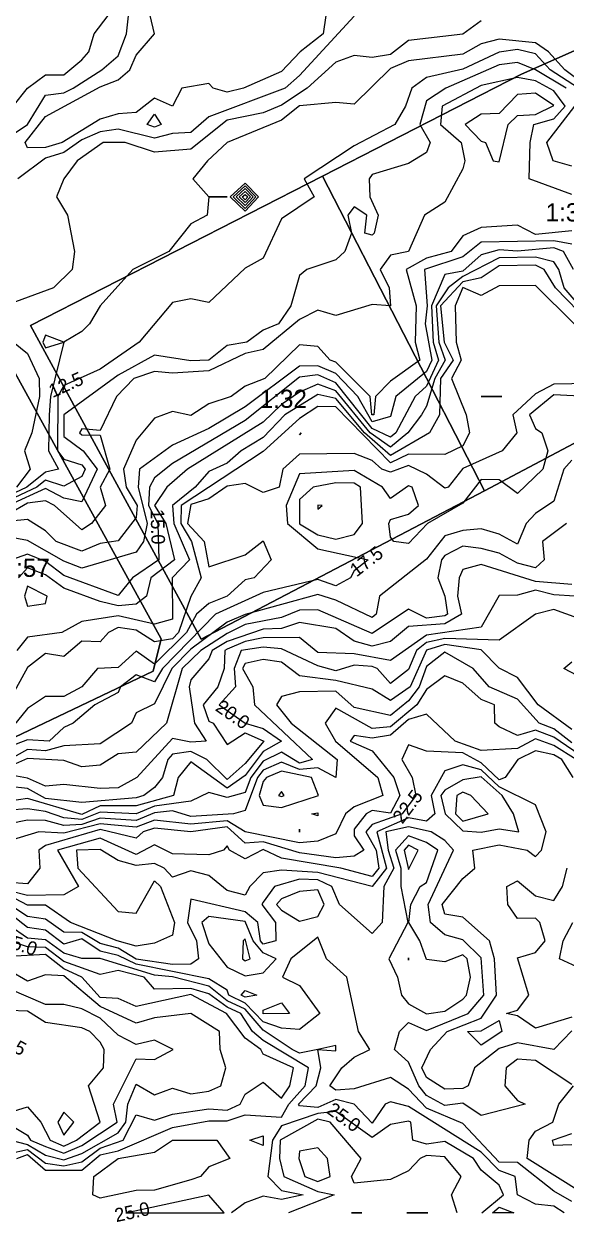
# Model space of a CAD drawing. Header units: metres. Extents: x 304729 to 308942, y 6403920 to 6405836.
# Drawn here: x 305325.6 to 305385.4, y 6404299 to 6404431.1 of the extents above; entities that cross this region are included whole.
import ezdxf
from ezdxf.enums import TextEntityAlignment as Align

# ---------------------------------------------------------------- set-up
doc = ezdxf.new("R2010")
doc.units = ezdxf.units.M
for name, color, linetype in [('HOJDKURVOR_GRUND', 4, 'Continuous'), ('HOJDKURVOR_STOD', 6, 'Continuous'), ('HOJDKURVOR_TEXT', 2, 'Continuous'), ('TOMTBETECKNINGAR', 3, 'Continuous'), ('TOMTER_1945', 1, 'Continuous')]:
    doc.layers.add(name, color=color, linetype=linetype)

msp = doc.modelspace()

# ---------------------------------------------------------------- linework, layer by layer
at = {"layer": 'HOJDKURVOR_GRUND'}
for points in [[(305290, 6404415.44), (305292, 6404415.65), (305296, 6404414.89), (305298, 6404415.53), (305300, 6404415.22), (305304, 6404415.53), (305306, 6404415.24), (305308, 6404414.51), (305312, 6404415.41), (305314, 6404414.36), (305316, 6404415.81), (305320, 6404416.94), (305324, 6404418.63), (305326, 6404420), (305328, 6404423.23), (305330, 6404423.47), (305331.06, 6404424), (305334.21, 6404426), (305336, 6404427.56), (305336.91, 6404430), (305337.58, 6404436)], [(305296, 6404415.9), (305300, 6404418.3), (305306, 6404417.19), (305310, 6404418.14), (305314, 6404417.18), (305316.88, 6404418), (305318, 6404419.27), (305320, 6404418.97), (305322, 6404419.17), (305323.5, 6404420), (305324.42, 6404422), (305326, 6404424), (305328, 6404425.45), (305330, 6404425.47), (305332, 6404427.11), (305332.77, 6404428), (305333.36, 6404430), (305334.9, 6404432)], [(305326, 6404417.43), (305325.77, 6404418), (305328, 6404420.89), (305334, 6404424.14), (305336, 6404424.91), (305337.28, 6404426), (305338, 6404427.65), (305340, 6404430), (305339.54, 6404432)], [(305358.89, 6404432), (305358.6, 6404430), (305356.05, 6404428), (305354, 6404425.83), (305349.82, 6404424), (305348, 6404423.56), (305346.46, 6404424), (305346, 6404424.5), (305343, 6404424), (305342, 6404422), (305340, 6404422.91), (305338, 6404421.31), (305336, 6404421.15), (305334, 6404420.59), (305329.84, 6404418), (305328, 6404417.45), (305326, 6404417.43)], [(305376, 6404431.42), (305374, 6404429.95), (305368, 6404429.26), (305366, 6404427.72), (305364, 6404427.37), (305362, 6404427.6), (305360, 6404426.88), (305356.83, 6404424), (305354, 6404422.13), (305352, 6404421.28), (305348, 6404420.47), (305344, 6404417.27), (305340, 6404416.93), (305336.77, 6404418), (305334.33, 6404418), (305331.5, 6404416), (305330, 6404414), (305329.2, 6404412), (305330.4, 6404410), (305331.2, 6404406), (305330.92, 6404404), (305328.89, 6404402), (305324, 6404400.18)], [(305362, 6404431.92), (305356, 6404425.39), (305354.39, 6404424), (305346, 6404420.82), (305344, 6404419.1), (305342, 6404419), (305340, 6404418.48), (305336, 6404419.47), (305334, 6404419.17), (305332, 6404418.3), (305330, 6404416.92), (305328, 6404416.26), (305324.96, 6404414)], [(305387.91, 6404424), (305385.21, 6404426), (305383.44, 6404428), (305382, 6404429.01), (305378, 6404429.39), (305376, 6404428.88), (305374, 6404427.74), (305368, 6404427.02), (305366, 6404426.16), (305362, 6404422.24), (305360, 6404422.43), (305356, 6404422.05), (305354, 6404420.47), (305348, 6404418), (305345.85, 6404416), (305344.22, 6404414), (305346, 6404412), (305348, 6404412)], [(305385.39, 6404424), (305382, 6404426), (305380, 6404426.82), (305378, 6404426.58), (305372.12, 6404424), (305370, 6404422.59), (305369.23, 6404420), (305370.38, 6404418), (305370, 6404416.89), (305368, 6404415.69), (305364, 6404414.46), (305363.67, 6404414), (305363.75, 6404412), (305364.67, 6404410), (305364.2, 6404408), (305364, 6404407.79), (305363.2, 6404408), (305363.41, 6404410), (305362, 6404410.92), (305361.33, 6404410), (305361.7, 6404408), (305361, 6404406), (305360, 6404405.07), (305356.8, 6404404), (305356, 6404403.33), (305355.04, 6404400), (305353.69, 6404398), (305352, 6404397.33), (305350.17, 6404396), (305348, 6404395.63), (305346, 6404394), (305344, 6404393.92), (305340, 6404394.55), (305336, 6404392.36), (305330, 6404388), (305330, 6404385.58), (305332.15, 6404384), (305333.67, 6404382), (305332, 6404378.39), (305330, 6404378.79), (305328, 6404379.86), (305324, 6404378.03)], [(305386, 6404412.27), (305381.29, 6404414), (305381.4, 6404418), (305381.82, 6404420), (305384, 6404420.61), (305385.28, 6404422), (305384, 6404423.71), (305382, 6404424.8), (305380, 6404425.16), (305376, 6404424.28), (305371.7, 6404422), (305371.54, 6404420), (305373.81, 6404418), (305374.19, 6404416), (305374, 6404415.09), (305372, 6404411.43), (305369.78, 6404410), (305368, 6404406), (305366, 6404405.6), (305364.89, 6404404), (305365.86, 6404402), (305366, 6404400), (305364, 6404400.14), (305360, 6404398.95), (305358, 6404399.51), (305356, 6404398.51), (305352, 6404395.18), (305350, 6404394.73), (305346, 6404392.85), (305342, 6404392.59), (305340, 6404392.77), (305337.74, 6404392), (305335.83, 6404390), (305334, 6404386.25), (305332, 6404386.45), (305331.74, 6404386), (305332, 6404385.77), (305334, 6404385.73), (305335.09, 6404382), (305334, 6404380), (305334.62, 6404378), (305333.08, 6404376), (305332, 6404375.3), (305328.97, 6404378), (305328, 6404378.49), (305326, 6404378.23), (305324, 6404377.08)], [(305378, 6404415.87), (305378.97, 6404420), (305380, 6404420.97), (305382, 6404421.09), (305384, 6404422.1), (305382, 6404423.43), (305380, 6404423.28), (305378, 6404421.19), (305376, 6404421.13), (305374.24, 6404420), (305376, 6404418.17), (305376.5, 6404418), (305377.33, 6404416), (305378, 6404415.87)], [(305386, 6404415.41), (305383.94, 6404416), (305383.23, 6404418), (305386.34, 6404422)], [(305340, 6404419.69), (305339.19, 6404420), (305340, 6404421.13), (305340.74, 6404420), (305340, 6404419.69)], [(305350, 6404410.42), (305348.34, 6404412), (305350, 6404413.54), (305351.48, 6404412), (305350, 6404410.42)], [(305350, 6404410.74), (305348.67, 6404412), (305350, 6404413.23), (305351.18, 6404412), (305350, 6404410.74)], [(305350, 6404411.06), (305349.01, 6404412), (305350, 6404412.92), (305350.88, 6404412), (305350, 6404411.06)], [(305350, 6404411.7), (305349.68, 6404412), (305350, 6404412.29), (305350.28, 6404412), (305350, 6404411.7)], [(305348, 6404412), (305346, 6404412), (305345.82, 6404410), (305344, 6404409.05), (305341.57, 6404406), (305337.6, 6404404), (305334, 6404400), (305332.84, 6404398), (305332, 6404397.16), (305330, 6404396), (305328.55, 6404390), (305328.41, 6404388), (305328.33, 6404384), (305329.41, 6404382), (305328, 6404381.67), (305325.93, 6404380), (305324, 6404379.09)], [(305386, 6404408.27), (305382, 6404407.88), (305380, 6404408.89), (305376, 6404408.64), (305374, 6404407.71), (305372.7, 6404406), (305370, 6404405.24), (305367.76, 6404404), (305368.84, 6404400), (305368.73, 6404396), (305369.26, 6404394), (305366, 6404391.68), (305364.36, 6404390), (305364.16, 6404388), (305363.95, 6404388), (305363.78, 6404390), (305360, 6404393.78), (305359.36, 6404394), (305358, 6404395.52), (305356, 6404395.7), (305352.15, 6404392), (305350, 6404391.13), (305348.47, 6404390), (305346, 6404389.21), (305344, 6404387.9), (305342, 6404388.36), (305340, 6404387.62), (305338, 6404385.2), (305336.6, 6404382), (305336.89, 6404380), (305338.1, 6404378), (305338, 6404376.67), (305336, 6404374.1), (305334, 6404373.78), (305332, 6404372.94), (305329.17, 6404374), (305328, 6404375.21), (305326, 6404376.45), (305320, 6404375.87)], [(305386, 6404406.78), (305384, 6404407.18), (305376, 6404407), (305374, 6404405.41), (305369.77, 6404404), (305370.06, 6404400), (305369.85, 6404398), (305370.58, 6404394), (305370, 6404392.75), (305366.59, 6404390), (305366, 6404387.81), (305364, 6404387.21), (305362.41, 6404390), (305360, 6404392.53), (305358, 6404393.39), (305356, 6404393.34), (305350, 6404388.88), (305346, 6404386.46), (305342, 6404384.62), (305338.34, 6404382), (305338.2, 6404380), (305339.21, 6404376), (305338.81, 6404374), (305338, 6404372.85), (305332, 6404371.08), (305330, 6404371.84), (305326, 6404374.14), (305322, 6404374.88)], [(305388, 6404398.09), (305384.19, 6404402), (305382.95, 6404404), (305382, 6404404.5), (305378, 6404404.4), (305376, 6404403.07), (305374, 6404402.63), (305371.54, 6404400), (305371.93, 6404396), (305372.91, 6404394), (305371.51, 6404392), (305371.41, 6404388), (305370.3, 6404386), (305366, 6404383.49), (305363.16, 6404386), (305360, 6404389.77), (305358, 6404390.24), (305354.36, 6404388), (305352, 6404385.48), (305349.55, 6404384), (305348, 6404382.64), (305346, 6404381.72), (305344.47, 6404380), (305342, 6404378), (305342.14, 6404376), (305343.87, 6404372), (305341.95, 6404370), (305342, 6404365.47), (305340, 6404364.9), (305336, 6404365.82), (305332, 6404365.21), (305329.8, 6404364), (305326, 6404363.48), (305324.83, 6404362)], [(305390, 6404396.34), (305385.15, 6404402), (305384.58, 6404404), (305384, 6404404.84), (305382, 6404405.36), (305378, 6404405.28), (305374, 6404403.23), (305372.37, 6404402), (305371.05, 6404400), (305371.33, 6404396), (305372.04, 6404394), (305370.91, 6404392), (305370, 6404388.93), (305369.44, 6404388), (305367.92, 6404386), (305366, 6404384.4), (305363.79, 6404386), (305360, 6404390.64), (305358, 6404391.36), (305356, 6404390.47), (305354, 6404389.12), (305352, 6404387.16), (305343.66, 6404382), (305341.37, 6404380), (305339.99, 6404378), (305341.26, 6404376), (305342.2, 6404372), (305339.59, 6404370), (305339.12, 6404368), (305338, 6404367.1), (305336, 6404366.93), (305334, 6404367.41), (305330, 6404368.86), (305328, 6404370.33), (305326, 6404371.11), (305325.01, 6404370)], [(305386.27, 6404398), (305382, 6404402.25), (305378, 6404402.2), (305376, 6404401.14), (305374, 6404402.02), (305373.14, 6404400), (305373.24, 6404396), (305373.79, 6404394), (305372.75, 6404392), (305374.37, 6404388), (305374.73, 6404386), (305374, 6404384.55), (305372, 6404383.6), (305368, 6404383.63), (305366, 6404382.69), (305360, 6404388.86), (305358, 6404388.9), (305356, 6404387.57), (305352, 6404383.95), (305342.94, 6404378), (305342.89, 6404376), (305344.08, 6404374), (305345.14, 6404370), (305344, 6404367.94), (305342.64, 6404364), (305342, 6404363.28), (305340, 6404362.96), (305338, 6404364.23), (305336, 6404364.52), (305334.92, 6404364), (305334, 6404362.97), (305332, 6404363.02), (305330, 6404361.35), (305328, 6404361.68), (305326, 6404360.11), (305322, 6404352.89)], [(305328, 6404395.38), (305330, 6404396), (305328, 6404396.77), (305327.71, 6404396), (305328, 6404395.38)], [(305324.46, 6404396), (305326, 6404394.75), (305327.31, 6404392), (305327.32, 6404390), (305326.5, 6404386), (305325.69, 6404384), (305326.32, 6404382), (305324.81, 6404380)], [(305388, 6404391.43), (305384, 6404391.35), (305382, 6404390.29), (305379.48, 6404388), (305379.92, 6404386), (305378.33, 6404384), (305374, 6404382.08), (305372.36, 6404380), (305372, 6404379.9), (305370, 6404381.43), (305368, 6404382.41), (305366, 6404381.66), (305365.07, 6404382), (305364, 6404382.94), (305362, 6404383.73), (305356, 6404383.64), (305354.15, 6404382), (305353.75, 6404380), (305352, 6404379.42), (305350, 6404380.43), (305348, 6404380.11), (305346, 6404378.71), (305344, 6404378.1), (305343.65, 6404376), (305345.47, 6404374), (305346, 6404371.23), (305350, 6404372.53), (305352, 6404374.09), (305352.86, 6404372), (305351, 6404370), (305350, 6404369.78), (305348, 6404368), (305346, 6404367.18), (305344.62, 6404366), (305343.54, 6404364), (305340, 6404360.48), (305338, 6404361.94), (305336, 6404360.14), (305333.71, 6404360), (305332, 6404358), (305330, 6404356.93), (305328, 6404356.94), (305326, 6404355.6), (305322, 6404350.71)], [(305376, 6404390), (305378.29, 6404390), (305376, 6404390)], [(305356, 6404385.78), (305356.17, 6404386), (305356, 6404385.78)], [(305386, 6404382.98), (305385.12, 6404382), (305384, 6404378.48), (305382, 6404377.1), (305380.97, 6404376), (305380, 6404373.72), (305378, 6404374.81), (305376, 6404375.4), (305374, 6404375.24), (305372, 6404374.63), (305370, 6404372.07), (305364.8, 6404368), (305364.44, 6404366), (305364, 6404365.64), (305360, 6404367.56), (305358, 6404368.17), (305350, 6404365.96), (305348, 6404365.12), (305344, 6404362.13), (305341.9, 6404360), (305340, 6404356.11), (305338, 6404355.12), (305337.47, 6404354), (305334, 6404351.73), (305330, 6404351.48), (305328, 6404350.94), (305326, 6404351.08), (305320, 6404347.75)], [(305356, 6404375.97), (305358, 6404374.77), (305360, 6404374.27), (305362, 6404374.8), (305362.94, 6404376), (305362.71, 6404380), (305362, 6404380.45), (305360, 6404380.47), (305357.5, 6404380), (305356, 6404378.64), (305356, 6404375.97)], [(305358, 6404377.6), (305358.5, 6404378), (305358, 6404378.04), (305358, 6404377.6)], [(305385.41, 6404376), (305382.76, 6404374), (305382.94, 6404372), (305382, 6404371.13), (305380, 6404371.62), (305378, 6404372.75), (305376, 6404373.25), (305374, 6404373.49), (305372, 6404372.46), (305371.63, 6404372), (305371.22, 6404370), (305372, 6404368), (305372.28, 6404366), (305372, 6404365.84), (305370, 6404365.56), (305368, 6404366.55), (305364, 6404363.86), (305358, 6404366.47), (305356, 6404366.44), (305354, 6404365.63), (305350, 6404364.86), (305348, 6404363.86), (305345.1, 6404362), (305343.07, 6404360), (305341.32, 6404354), (305338, 6404350.8), (305336, 6404350.61), (305334, 6404349.35), (305332, 6404349.16), (305330, 6404349.88), (305326, 6404350.1), (305322, 6404348.34)], [(305386, 6404369.28), (305382, 6404369.62), (305376, 6404371.47), (305374, 6404370.94), (305373.6, 6404370), (305373.41, 6404368), (305373.84, 6404366), (305372, 6404364.94), (305368, 6404364.64), (305366, 6404363), (305364, 6404362.47), (305362, 6404363.03), (305360, 6404364.43), (305356, 6404365.1), (305354, 6404364.41), (305352, 6404364.37), (305348, 6404363.01), (305346.36, 6404362), (305346, 6404361.07), (305344, 6404358.78), (305343.81, 6404358), (305344.41, 6404354), (305345.71, 6404352), (305344, 6404351.88), (305342, 6404352.29), (305338.07, 6404348), (305336, 6404346.86), (305334, 6404346.77), (305330, 6404347.23), (305328, 6404347.04), (305326, 6404347.91), (305324, 6404348.3)], [(305386.32, 6404368), (305384, 6404368.13), (305382, 6404368.67), (305380, 6404368.09), (305378, 6404368.06), (305376, 6404364.57), (305370, 6404363.7), (305366, 6404360.89), (305362, 6404361.65), (305358, 6404361.79), (305356, 6404363.43), (305352, 6404363.39), (305350, 6404363.01), (305348, 6404362.15), (305347.75, 6404362), (305347.67, 6404360), (305346.98, 6404358), (305345.37, 6404356), (305346, 6404354.21), (305346.46, 6404354), (305348, 6404351.63), (305350, 6404352.91), (305352.04, 6404352), (305350, 6404349.53), (305348, 6404347.78), (305345.79, 6404350), (305344, 6404350.87), (305342, 6404350.56), (305341.48, 6404350), (305340.87, 6404348), (305340, 6404346.88), (305338.84, 6404346), (305338, 6404345.77), (305332, 6404345.24), (305328, 6404345.69), (305326, 6404346.79), (305324, 6404347)], [(305326, 6404366.9), (305328, 6404367.2), (305328.19, 6404368), (305326, 6404369.1), (305325.69, 6404368), (305326, 6404366.9)], [(305386, 6404353.29), (305382.29, 6404356), (305380, 6404359.03), (305378, 6404360.06), (305376, 6404362.06), (305372, 6404362.65), (305370, 6404362.03), (305368.18, 6404358), (305366, 6404356.48), (305364, 6404357.75), (305360, 6404358.71), (305356, 6404359.22), (305354, 6404360.73), (305352, 6404361), (305350, 6404360.57), (305349.72, 6404360), (305350.84, 6404358), (305351.04, 6404356), (305357.42, 6404350), (305356, 6404349.57), (305354, 6404350.81), (305352, 6404349.8), (305350.62, 6404348), (305350, 6404346.36), (305348, 6404345.8), (305346, 6404346.36), (305344, 6404345.38), (305340, 6404344.83), (305338, 6404344), (305334, 6404344.18), (305332, 6404343.37), (305330, 6404343.56), (305328, 6404344.27), (305326, 6404344.56), (305324, 6404344.41)], [(305386, 6404351.82), (305384, 6404353.35), (305382.39, 6404354), (305380, 6404356.62), (305376.88, 6404358), (305375.12, 6404360), (305372, 6404361.82), (305370, 6404360.25), (305369.16, 6404358), (305368, 6404356.45), (305366, 6404354.84), (305362, 6404355.71), (305360, 6404357.5), (305356, 6404357.46), (305354, 6404356.92), (305353.44, 6404356), (305355.07, 6404354), (305360.15, 6404350), (305360, 6404348), (305358, 6404349.05), (305356, 6404348.9), (305354, 6404349.69), (305352, 6404348.82), (305351.37, 6404348), (305350, 6404344.36), (305348.71, 6404344), (305344, 6404343.71), (305342, 6404344.31), (305340, 6404344.11), (305338, 6404343.26), (305334, 6404343.53), (305332, 6404342.82), (305330, 6404342.71), (305328, 6404343.26), (305326, 6404343.29), (305322, 6404342.47)], [(305387.63, 6404350), (305384, 6404352.46), (305382, 6404353.21), (305380, 6404352.63), (305378, 6404353.58), (305377.52, 6404354), (305377.47, 6404356), (305376, 6404356.61), (305374, 6404358.4), (305372, 6404359.21), (305370, 6404357.69), (305368.93, 6404356), (305366, 6404353.57), (305364, 6404353.39), (305360, 6404355.64), (305358.8, 6404354), (305359.95, 6404352), (305364.62, 6404348), (305365.18, 6404346), (305362, 6404344.75), (305361.05, 6404344), (305360, 6404341.8), (305358, 6404340.98), (305356, 6404340.79), (305350, 6404342), (305348, 6404343.24), (305344, 6404342.86), (305340, 6404343.28), (305338, 6404342.52), (305334, 6404342.91), (305330, 6404341.87), (305327.25, 6404342), (305324, 6404341.02)], [(305386.47, 6404350), (305384, 6404351.52), (305382, 6404352.25), (305380, 6404351.18), (305376, 6404350.98), (305373.16, 6404352), (305370, 6404355), (305368, 6404354.4), (305366, 6404352.68), (305364, 6404352.34), (305362, 6404352.63), (305361.58, 6404352), (305364, 6404350.93), (305366.37, 6404348), (305367.06, 6404346), (305366, 6404344.05), (305364, 6404344.35), (305363.33, 6404344), (305362, 6404342.29), (305362, 6404341.58), (305363.09, 6404340), (305362, 6404339.31), (305360, 6404339.15), (305356, 6404339.69), (305352, 6404340.92), (305350, 6404340.77), (305348, 6404342.55), (305344, 6404342.02), (305340, 6404342.41), (305338.77, 6404342), (305338, 6404341.33), (305334, 6404342.28), (305328, 6404340.51), (305327.26, 6404340), (305327.37, 6404338), (305326, 6404336.27), (305324, 6404336.42)], [(305386, 6404320.06), (305384, 6404318), (305380, 6404318.76), (305378, 6404318.11), (305375.28, 6404316), (305374.58, 6404314), (305374, 6404313.71), (305372, 6404313.63), (305370, 6404314.93), (305369.46, 6404316), (305370.41, 6404318), (305372.25, 6404320), (305376, 6404321.47), (305377.71, 6404324), (305377.49, 6404328), (305376.94, 6404330), (305374, 6404332.6), (305372, 6404332.94), (305371.72, 6404334), (305374, 6404336.88), (305375.31, 6404338), (305375.08, 6404340), (305378, 6404340.57), (305381.07, 6404340), (305382, 6404339.3), (305382.64, 6404340), (305383.17, 6404342), (305382, 6404345), (305378, 6404346.96), (305376, 6404348.85), (305374, 6404349.4), (305372, 6404348.75), (305370.49, 6404346), (305370.91, 6404344), (305370, 6404343.2), (305368, 6404343.55), (305364.51, 6404342), (305365.57, 6404338), (305364, 6404336), (305358, 6404337.54), (305354, 6404337.77), (305352, 6404337.48), (305350.52, 6404336), (305350, 6404335.04), (305348, 6404335.55), (305346, 6404337.2), (305344, 6404337.71), (305342, 6404337), (305341.08, 6404338), (305340, 6404338.52), (305338, 6404338.29), (305336, 6404338.84), (305334, 6404340.05), (305331.42, 6404340), (305331.57, 6404338), (305336, 6404333.24), (305338, 6404333.06), (305340, 6404336.6), (305340.67, 6404336), (305342.2, 6404332), (305342, 6404330.6), (305340, 6404329.73), (305338, 6404329.4), (305335.88, 6404330), (305330.75, 6404332), (305328, 6404333.91), (305326, 6404333.92), (305322, 6404336.02)], [(305352, 6404344.94), (305354, 6404344.7), (305358.09, 6404346), (305357.31, 6404348), (305354, 6404348.71), (305352.36, 6404348), (305352, 6404347.56), (305351.53, 6404346), (305352, 6404344.94)], [(305376, 6404341.97), (305378, 6404342.35), (305380.17, 6404342), (305379.57, 6404344), (305378.32, 6404346), (305376, 6404348.08), (305374, 6404347.73), (305372, 6404346.62), (305371.57, 6404346), (305372.04, 6404344), (305374, 6404342.13), (305376, 6404341.97)], [(305354, 6404345.9), (305354.29, 6404346), (305354, 6404346.44), (305353.69, 6404346), (305354, 6404345.9)], [(305374, 6404343.2), (305376.79, 6404344), (305374.88, 6404346), (305374, 6404346.4), (305373.33, 6404346), (305373.17, 6404344), (305374, 6404343.2)], [(305358, 6404343.76), (305357.33, 6404344), (305358, 6404344.11), (305358, 6404343.76)], [(305386, 6404314.15), (305382, 6404316.81), (305380, 6404316.93), (305378.77, 6404316), (305378.63, 6404314), (305380, 6404312.38), (305380.86, 6404312), (305376, 6404310.72), (305374, 6404312.1), (305372, 6404311.85), (305370, 6404312.95), (305369.14, 6404314), (305368, 6404316.62), (305366.46, 6404318), (305367, 6404320), (305368, 6404321), (305370, 6404320.11), (305374.56, 6404322), (305376.29, 6404324), (305376, 6404328.11), (305374, 6404330.09), (305372, 6404330.65), (305370.42, 6404332), (305370.18, 6404334), (305372.94, 6404340), (305372, 6404341.05), (305370.51, 6404342), (305368, 6404342.57), (305365.5, 6404342), (305365.74, 6404340), (305366.39, 6404338), (305365.28, 6404336), (305365.08, 6404332), (305364, 6404330.82), (305360.38, 6404334), (305359.54, 6404336), (305358, 6404336.72), (305356, 6404336.79), (305353.23, 6404336), (305352, 6404334.27), (305351.85, 6404334), (305353.35, 6404332), (305353.36, 6404330), (305352, 6404329.63), (305351.69, 6404330), (305351.41, 6404332), (305350, 6404333.18), (305344, 6404334.57), (305343.63, 6404332), (305344.65, 6404330), (305344.86, 6404328), (305344, 6404327.41), (305342, 6404327.37), (305338, 6404327.97), (305336, 6404329.17), (305334, 6404329.69), (305332, 6404330.93), (305330, 6404330.96), (305328, 6404332.37), (305326, 6404332.67), (305322, 6404335.3)], [(305356, 6404341.98), (305356, 6404342.29), (305356, 6404341.98)], [(305370, 6404321.93), (305372, 6404322.25), (305374, 6404323.58), (305374.4, 6404324), (305374.84, 6404326), (305374.45, 6404328), (305374, 6404328.45), (305372, 6404327.67), (305370, 6404327.94), (305369.26, 6404330), (305368.05, 6404332), (305368.24, 6404334), (305369.28, 6404336), (305370, 6404336.43), (305371.22, 6404340), (305370, 6404340.82), (305368, 6404341.57), (305366.57, 6404340), (305367.17, 6404338), (305367.16, 6404336), (305367.94, 6404332), (305365.82, 6404328), (305366.79, 6404326), (305367.21, 6404324), (305368, 6404323.03), (305370, 6404321.93)], [(305368, 6404337.84), (305369.08, 6404340), (305368, 6404340.54), (305367.51, 6404340), (305368, 6404337.84)], [(305354, 6404333.37), (305356, 6404332.18), (305358, 6404332.67), (305358.7, 6404334), (305358, 6404335.6), (305356, 6404335.44), (305354, 6404334.64), (305353.45, 6404334), (305354, 6404333.37)], [(305386, 6404301.25), (305384, 6404302.39), (305380, 6404305.55), (305378, 6404305.61), (305374, 6404309.84), (305370, 6404311.53), (305368, 6404313.65), (305366, 6404314.92), (305362, 6404313.69), (305360, 6404313.54), (305359.32, 6404314), (305360.65, 6404316), (305362, 6404317.17), (305363.73, 6404318), (305362.5, 6404320), (305361.2, 6404326), (305358.95, 6404328), (305358, 6404330.4), (305355.04, 6404328), (305354.13, 6404326), (305356, 6404325.07), (305358.23, 6404322), (305356, 6404320.22), (305354, 6404320.37), (305352, 6404321.05), (305350, 6404323.13), (305348.19, 6404324), (305348, 6404324.56), (305346, 6404325.8), (305338, 6404327.41), (305336, 6404328.38), (305334, 6404328.87), (305332, 6404330.21), (305330, 6404329.64), (305328, 6404331.18), (305326, 6404331.46), (305322, 6404334.58)], [(305385.17, 6404300), (305384, 6404300.75), (305382, 6404300.97), (305380, 6404302), (305379.76, 6404304), (305378, 6404304.67), (305376, 6404306.69), (305368, 6404311.74), (305366, 6404312.25), (305365.43, 6404312), (305364, 6404309.9), (305362, 6404312), (305360, 6404312.5), (305358, 6404311.61), (305356, 6404311.79), (305355.86, 6404312), (305357.83, 6404314), (305358.32, 6404316), (305358, 6404318), (305356, 6404317.6), (305355.19, 6404318), (305352, 6404320.13), (305350, 6404322.46), (305348, 6404323.39), (305346, 6404324.98), (305342, 6404326.01), (305340, 6404326.21), (305334, 6404328.05), (305332, 6404328.06), (305330, 6404328.63), (305328, 6404330.11), (305326, 6404330.28), (305324, 6404331.67)], [(305348, 6404327.09), (305350, 6404326.13), (305352, 6404326.45), (305353.42, 6404328), (305352, 6404328.66), (305350.89, 6404330), (305350, 6404332.11), (305346, 6404332.68), (305345.21, 6404332), (305346, 6404329.68), (305348, 6404327.09)], [(305388, 6404326.48), (305384.64, 6404328), (305385.03, 6404330), (305386.12, 6404332)], [(305350, 6404327.8), (305350.55, 6404328), (305350, 6404330.2), (305349.76, 6404330), (305349.71, 6404328), (305350, 6404327.8)], [(305324, 6404306.56), (305326, 6404306.99), (305328, 6404305.49), (305330, 6404305.18), (305332, 6404305.64), (305334, 6404307.13), (305336.55, 6404308), (305338, 6404310.82), (305340, 6404310.24), (305342, 6404310.89), (305346, 6404311.49), (305348, 6404311.31), (305349.46, 6404312), (305350, 6404313.1), (305352, 6404314.42), (305354, 6404312.65), (305354.91, 6404314), (305355.33, 6404316), (305352, 6404317.5), (305351.74, 6404318), (305350, 6404319.25), (305347.93, 6404322), (305344, 6404324.09), (305338, 6404322.77), (305336, 6404323.64), (305334, 6404323.74), (305332, 6404326), (305330, 6404326.91), (305328, 6404328.47), (305324, 6404328.25)], [(305368, 6404327.88), (305368, 6404328.13), (305368, 6404327.88)], [(305322, 6404308.58), (305326, 6404307.54), (305328, 6404306.35), (305330, 6404305.84), (305332, 6404306.55), (305336, 6404308.81), (305336.85, 6404310), (305337.08, 6404312), (305338, 6404314.21), (305340, 6404313), (305342, 6404313.75), (305344, 6404313.14), (305346, 6404313.41), (305347.3, 6404314), (305347.88, 6404316), (305347.26, 6404318), (305347.18, 6404320), (305344, 6404322), (305340, 6404321.51), (305338, 6404320.91), (305334, 6404322.74), (305330, 6404326.13), (305328, 6404326.25), (305326, 6404325.55), (305324, 6404326.74)], [(305328, 6404307.32), (305330, 6404306.58), (305332, 6404307.43), (305335.89, 6404310), (305335.47, 6404312), (305338, 6404317), (305340, 6404316.92), (305342.07, 6404318), (305340, 6404319.04), (305338, 6404318.55), (305336, 6404319.6), (305334, 6404321.48), (305332, 6404322.48), (305330, 6404322.96), (305328, 6404322.98), (305324, 6404324.72)], [(305350, 6404323.79), (305349.56, 6404324), (305350, 6404324.52), (305351.28, 6404324), (305350, 6404323.79)], [(305330, 6404307.34), (305331.41, 6404308), (305334, 6404310), (305332.73, 6404314), (305334.38, 6404316), (305334.46, 6404318), (305334, 6404318.82), (305332.87, 6404320), (305332, 6404320.4), (305328, 6404320.98), (305326, 6404322.24), (305324, 6404322.33), (305322, 6404321.55), (305320, 6404322.36), (305319.55, 6404322), (305318.15, 6404318), (305318.47, 6404316), (305321.17, 6404312), (305322, 6404311.36), (305324, 6404311.06), (305326, 6404311.69), (305327.47, 6404310), (305328.52, 6404308), (305330, 6404307.34)], [(305352, 6404321.96), (305352, 6404322.36), (305354, 6404323.17), (305354.88, 6404322), (305352, 6404321.96)], [(305360, 6404317.85), (305360, 6404318.46), (305358, 6404318), (305360, 6404317.85)], [(305387.46, 6404302), (305381.06, 6404306), (305381.3, 6404308), (305382, 6404309), (305383.91, 6404310), (305384.55, 6404312), (305386.18, 6404314)], [(305324, 6404309.8), (305326, 6404308.58), (305326.33, 6404308), (305328, 6404307.32)], [(305373.38, 6404300), (305372.74, 6404302), (305373.8, 6404304), (305372, 6404306.17), (305370, 6404306.33), (305369.3, 6404306), (305368, 6404304.63), (305366, 6404303.67), (305362, 6404303.26), (305361.7, 6404304), (305362.78, 6404306), (305359.37, 6404310), (305358, 6404310.33), (305353.86, 6404308), (305353.79, 6404306), (305354.26, 6404304), (305358, 6404302.37), (305359.79, 6404302), (305354.76, 6404300)], [(305334, 6404301.64), (305333.22, 6404302), (305333.33, 6404304), (305336, 6404306), (305340, 6404306.69), (305342, 6404308), (305346.89, 6404308), (305348.29, 6404306), (305346, 6404305.08), (305345.07, 6404304), (305344, 6404303.66), (305340, 6404302.49), (305338, 6404302.46), (305334, 6404301.64)], [(305352, 6404307.44), (305350.5, 6404308), (305352, 6404308.49), (305352, 6404307.44)], [(305386, 6404307.5), (305384, 6404307.43), (305383.87, 6404308), (305386, 6404308.77)], [(305358, 6404303.47), (305359.37, 6404304), (305359.08, 6404306), (305358, 6404307.18), (305356, 6404306.8), (305355.91, 6404306), (305356.59, 6404304), (305358, 6404303.47)], [(305362.86, 6404300), (305361.71, 6404300), (305362.86, 6404300)], [(305370.12, 6404300), (305367.82, 6404300), (305370.12, 6404300)], [(305377.26, 6404300), (305378, 6404300.65), (305379.6, 6404300), (305377.26, 6404300)]]:
    msp.add_lwpolyline(points, dxfattribs=at)
at = {"layer": 'HOJDKURVOR_STOD'}
for points in [[(305386.74, 6404424), (305383.61, 6404426), (305382, 6404427.79), (305380, 6404428.24), (305378, 6404427.95), (305374, 6404426.1), (305370, 6404425.18), (305368.38, 6404424), (305367.67, 6404422), (305366.5, 6404420), (305362, 6404417.62), (305356.5, 6404414), (305357.6, 6404412), (305354, 6404409.6), (305352, 6404405.25), (305350, 6404404.14), (305346, 6404400.36), (305344, 6404400.77), (305342, 6404400.38), (305338.33, 6404396), (305334, 6404393), (305330, 6404391.2), (305329.34, 6404390), (305329.31, 6404384), (305330, 6404383.09), (305332, 6404382.48), (305332.38, 6404382), (305332, 6404381.17), (305330, 6404380.13), (305328, 6404380.79), (305327.02, 6404380), (305324, 6404378.56)], [(305350, 6404411.38), (305349.35, 6404412), (305350, 6404412.6), (305350.58, 6404412), (305350, 6404411.38)], [(305386.2, 6404404), (305385.09, 6404406), (305384, 6404406.39), (305380, 6404406.02), (305378, 6404406.18), (305376, 6404405.61), (305374, 6404403.83), (305372, 6404403.46), (305370.55, 6404400), (305370.72, 6404396), (305371.3, 6404394), (305370, 6404391.13), (305368.72, 6404390), (305366.59, 6404386), (305366, 6404385.51), (305364, 6404386.48), (305360, 6404391.5), (305358, 6404392.41), (305356, 6404392.12), (305350, 6404387.35), (305342, 6404382.6), (305340, 6404381.02), (305339.45, 6404380), (305339.36, 6404378), (305340.36, 6404376), (305340.48, 6404372), (305337.58, 6404370), (305336, 6404368.07), (305330, 6404370.28), (305328, 6404371.82), (305326, 6404372.62), (305324.25, 6404372)], [(305387.6, 6404390), (305384, 6404390.19), (305381.34, 6404388), (305382, 6404386.48), (305382.71, 6404386), (305383.36, 6404384), (305382.8, 6404382), (305380, 6404379.3), (305378, 6404380.8), (305376, 6404380.85), (305374, 6404378.26), (305370.09, 6404376), (305368, 6404373.79), (305366.4, 6404374), (305366, 6404374.5), (305365.83, 6404376), (305366, 6404376.46), (305368, 6404377.04), (305369.1, 6404378), (305368.4, 6404380), (305368, 6404380.17), (305366, 6404378.77), (305365.14, 6404380), (305362, 6404381.86), (305356, 6404381.46), (305354.5, 6404378), (305354.68, 6404376), (305358, 6404373.22), (305363.57, 6404372), (305362, 6404370.78), (305361.62, 6404370), (305360, 6404369.14), (305358, 6404369.83), (305352, 6404368.39), (305346.74, 6404366), (305340.87, 6404360), (305340, 6404358.53), (305338, 6404359.32), (305336.26, 6404358), (305336, 6404357.38), (305333.43, 6404356), (305331.05, 6404354), (305330, 6404353.53), (305328.39, 6404352), (305326, 6404352.16), (305324, 6404351.38)], [(305388, 6404365.08), (305384, 6404366.52), (305382, 6404366), (305378, 6404363.14), (305372, 6404363.34), (305370, 6404362.87), (305368.87, 6404362), (305368, 6404359.91), (305366, 6404358.38), (305364.56, 6404360), (305364, 6404360.22), (305362, 6404360.38), (305360, 6404359.75), (305358, 6404360.3), (305354, 6404362.18), (305352, 6404362.37), (305349.55, 6404362), (305348.8, 6404360), (305348.94, 6404358), (305347.14, 6404356), (305350, 6404354), (305352, 6404353.4), (305354, 6404352), (305352, 6404350.88), (305350, 6404348.23), (305348, 6404346.84), (305344, 6404349.74), (305342.6, 6404348), (305342.11, 6404346), (305338, 6404344.88), (305334, 6404344.86), (305332, 6404343.93), (305326, 6404345.67), (305322, 6404345.08)], [(305388, 6404358.5), (305385.1, 6404360), (305386, 6404360.74)], [(305386.15, 6404348), (305384.91, 6404350), (305384, 6404350.51), (305382, 6404350.93), (305380.06, 6404350), (305378.65, 6404348), (305378, 6404347.76), (305376, 6404349.63), (305374, 6404350.73), (305370, 6404350.9), (305368, 6404351.6), (305367.27, 6404350), (305368.41, 6404348), (305368.8, 6404346), (305367.29, 6404344), (305364, 6404342.81), (305363.3, 6404342), (305364.44, 6404340), (305364.72, 6404338), (305364, 6404337.09), (305360.53, 6404338), (305354, 6404339.12), (305352, 6404340.05), (305350, 6404339.03), (305348.27, 6404340), (305348, 6404340.46), (305347.62, 6404340), (305346, 6404339.49), (305342, 6404339.58), (305340, 6404340.56), (305338, 6404339.51), (305334, 6404341.3), (305329.31, 6404340), (305331.62, 6404336), (305330, 6404335.07), (305326, 6404334.99), (305324, 6404335.49)], [(305386, 6404321.58), (305382, 6404320.37), (305380, 6404321.73), (305378.8, 6404322), (305380, 6404322.35), (305381.27, 6404324), (305380, 6404328.13), (305382, 6404328.71), (305383.05, 6404330), (305382.46, 6404332), (305382, 6404332.5), (305380, 6404332.46), (305378.95, 6404334), (305378.82, 6404336), (305380, 6404336.61), (305382, 6404334.95), (305384, 6404334.43), (305384.96, 6404336), (305385.47, 6404338)], [(305324.82, 6404306), (305326, 6404306.45), (305328, 6404304.7), (305332, 6404304.71), (305334, 6404306.41), (305336, 6404306.85), (305342, 6404309.41), (305346, 6404310.16), (305348, 6404310.16), (305350, 6404310.8), (305354, 6404310.55), (305354.82, 6404312), (305356.61, 6404314), (305356.99, 6404316), (305352, 6404319.02), (305350.82, 6404320), (305349.53, 6404322), (305348, 6404322.69), (305346, 6404324.16), (305344, 6404324.74), (305340, 6404324.65), (305338.87, 6404326), (305336, 6404326.71), (305334, 6404326.29), (305330, 6404327.7), (305328, 6404329.27), (305326, 6404329.35), (305324, 6404330)], [(305376, 6404318.5), (305374.5, 6404320), (305376, 6404320.08), (305378, 6404321.2), (305378.27, 6404320), (305376, 6404318.5)], [(305330, 6404308.56), (305331.12, 6404310), (305330, 6404311.09), (305329.36, 6404310), (305330, 6404308.56)], [(305376.09, 6404300), (305378.48, 6404302), (305378, 6404303.07), (305376, 6404304.71), (305375.18, 6404306), (305372, 6404307.86), (305370, 6404307.59), (305368.48, 6404308), (305368.25, 6404310), (305368, 6404310.13), (305366, 6404309.76), (305364, 6404308.32), (305360, 6404311.19), (305358, 6404310.97), (305354, 6404309.59), (305353.01, 6404308), (305352.51, 6404304), (305354, 6404302.46), (305356.39, 6404302), (305354, 6404301.47), (305352, 6404301.86), (305350, 6404301.1), (305348.48, 6404300)], [(305347.67, 6404300), (305346, 6404301.94), (305337, 6404300), (305347.67, 6404300)]]:
    msp.add_lwpolyline(points, dxfattribs=at)
at = {"layer": 'TOMTER_1945'}
msp.add_lwpolyline([(305407.718, 6404396.208), (305376.365, 6404379.622), (305376.365, 6404379.622), (305345.143, 6404363.268), (305326.357, 6404397.815), (305358.53, 6404414.306), (305380.455, 6404425.542), (305392.459, 6404430.853)], dxfattribs=at)
for points in [[(305376.365, 6404379.622), (305407.718, 6404396.208), (305392.459, 6404430.853), (305380.455, 6404425.542), (305358.53, 6404414.306), (305376.365, 6404379.622)], [(305376.365, 6404379.622), (305358.53, 6404414.306), (305326.357, 6404397.815), (305345.143, 6404363.268), (305376.365, 6404379.622)], [(305316.578, 6404348.64), (305311.269, 6404345.88), (305289.687, 6404341.561), (305269.691, 6404364.422), (305269.125, 6404365.069), (305283.411, 6404376.379), (305296.422, 6404382.961), (305322.739, 6404395.991), (305340.74, 6404363.276), (305339.87, 6404359.739), (305316.578, 6404348.64)], [(305316.578, 6404348.64), (305339.87, 6404359.739), (305340.74, 6404363.276), (305322.739, 6404395.991), (305296.422, 6404382.961), (305316.578, 6404348.64)]]:
    msp.add_lwpolyline(points, close=True, dxfattribs=at)

# ---------------------------------------------------------------- texts
at = {"layer": 'HOJDKURVOR_TEXT'}
for s, rotation, p in [('12.5', 24.22775, (305330.244, 6404391.31)), ('15.0', -88.28164, (305340.371, 6404375.644)), ('17.5', 37.84971, (305363.36, 6404371.837)), ('20.0', -34.96512, (305348.64, 6404354.951)), ('22.5', 52.9472, (305367.9, 6404344.808)), ('25.0', 341.99584, (305325.152, 6404329.626)), ('27.5', 331.59348, (305323.986, 6404318.846)), ('25.0', 324.34056, (305360.882, 6404310.557)), ('25.0', 12.1643, (305337.536, 6404300.116))]:
    msp.add_text(s, height=1.5, rotation=rotation, dxfattribs=at).set_placement(p, align=Align.MIDDLE_CENTER)
at = {"layer": 'TOMTBETECKNINGAR'}
for s, p in [('1:36', (305383.105, 6404409.306)), ('1:32', (305351.599, 6404388.753)), ('1:57', (305323.27, 6404370.121))]:
    msp.add_text(s, height=2, dxfattribs=at).set_placement(p)

doc.saveas('drawing.dxf')
